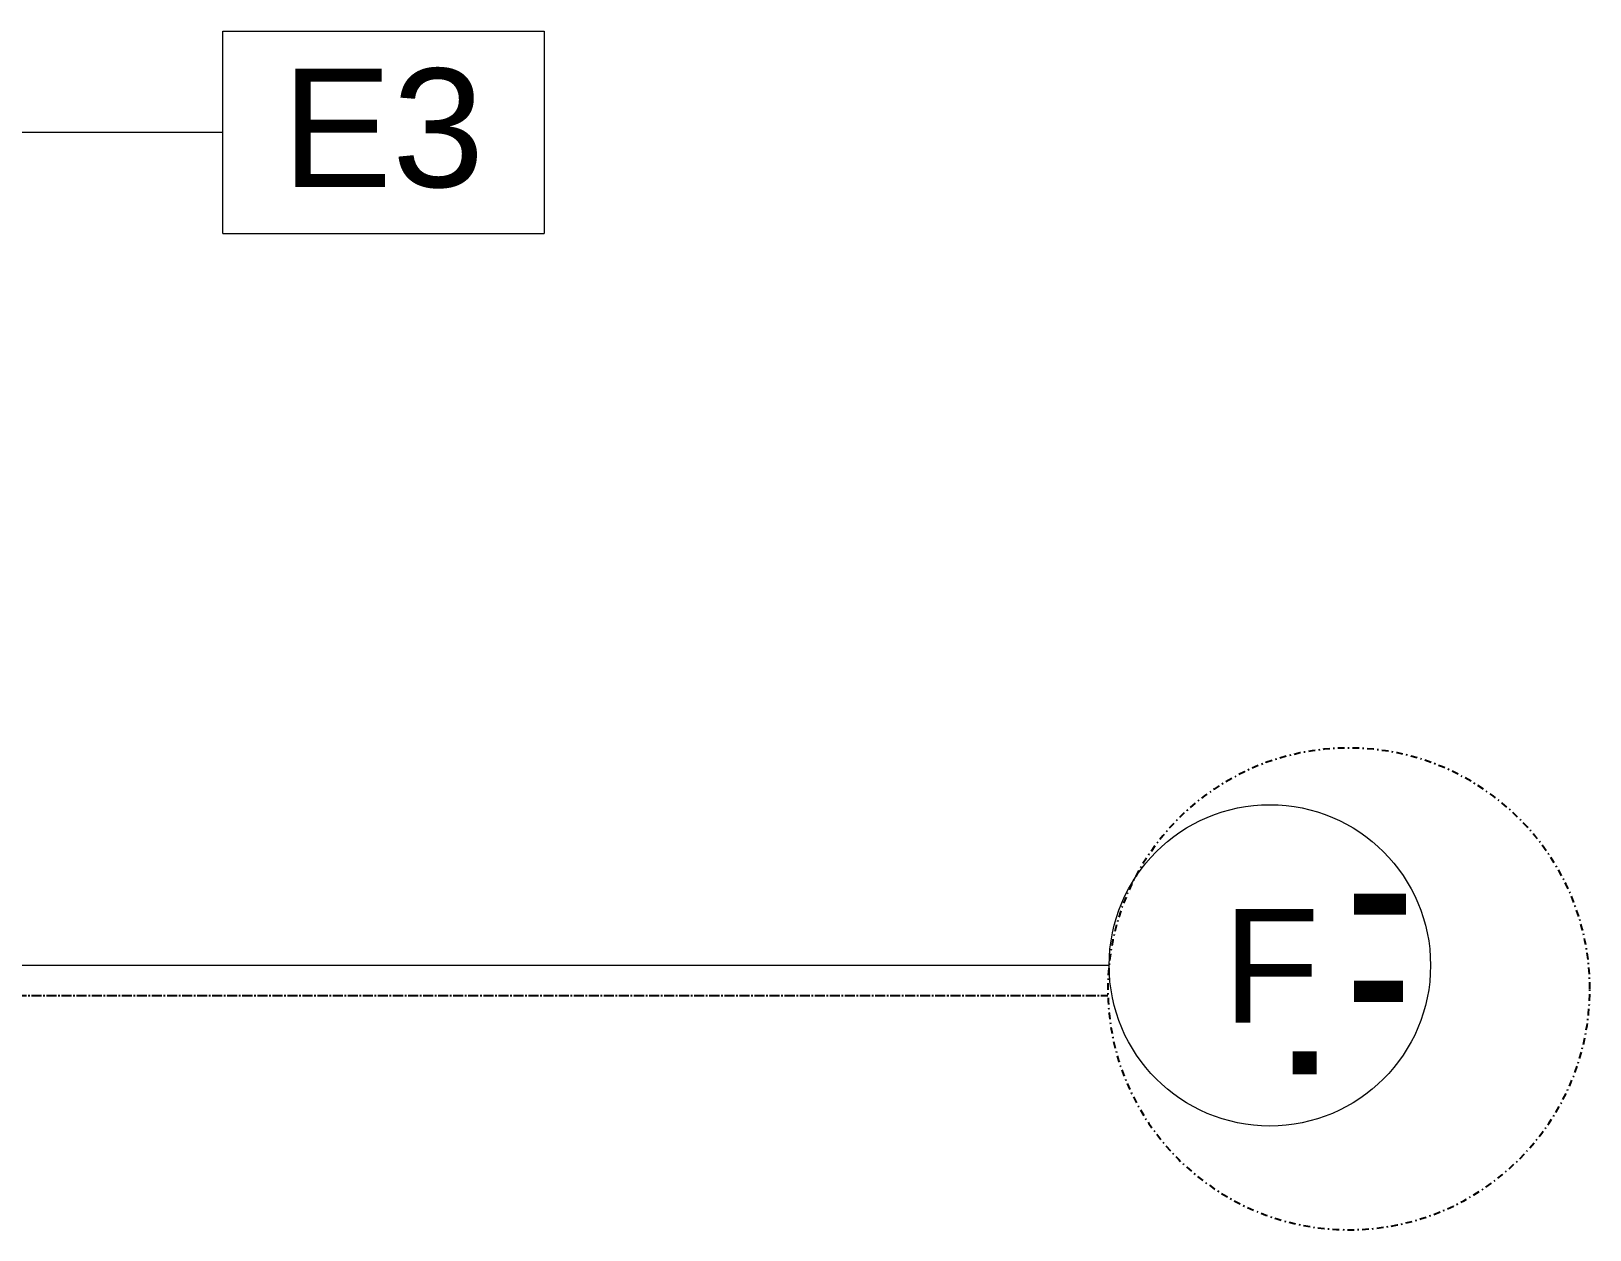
# Model space of a CAD drawing. Header units: inches. Extents: x 25329 to 28023, y 11893 to 13703.
# Drawn here: x 27905.9 to 28022.3, y 12106.1 to 12195.7 of the extents above; entities that cross this region are included whole.
import ezdxf

# ---------------------------------------------------------------- set-up
doc = ezdxf.new("R2010")
doc.units = ezdxf.units.IN
doc.header["$MEASUREMENT"] = 0
doc.linetypes.add('L1$0$Plaza America BA02$0$DASHDOT', pattern=[1, 0.5, -0.25, 0, -0.25])
doc.linetypes.add('L1$0$SAG 02ATL Ste230PHII$0$CENTER2', pattern=[1.125, 0.75, -0.125, 0.125, -0.125])
doc.layers.add('L1$0$Plaza America BA02$0$14', color=8, linetype='L1$0$Plaza America BA02$0$DASHDOT')
doc.layers.add('L1$0$SAG 02ATL Ste230PHII$0$A-Column grid', color=8, linetype='L1$0$SAG 02ATL Ste230PHII$0$CENTER2')
for name, color, linetype, lineweight in [('X1$0$A-ANNO-KEYN', 8, 'Continuous', 9), ('X1$0$S-GRID', 8, 'Continuous', 9), ('X1$0$S-GRID-IDEN', 8, 'Continuous', 9)]:
    doc.layers.add(name, color=color, linetype=linetype, lineweight=lineweight)
doc.styles.add('L1$0$Plaza America BA02$0$MONOTXT', font='MONOTXT', dxfattribs={"height": 0.2})
doc.styles.add('X1$0$Arial', font='arial.ttf', dxfattribs={"height": 8.851796})
doc.styles.add('X1$0$Swis721 Lt BT', font='swissl.ttf', dxfattribs={"height": 8.514638})

# ---------------------------------------------------------------- blocks, each defined once
blk = doc.blocks.new('X1$0$Grid - Grid Head - Circle-50561-FIRST FLOOR POWER _ SIGNAL')
at = {"layer": 'X1$0$S-GRID-IDEN'}
blk.add_circle((0, 0), 0.125, dxfattribs=at)
blk = doc.blocks.new('X1$0$Keynote Tag - Keynote Number - Boxed-135510-FIRST FLOOR POWER _ SIGNAL')
at = {"layer": 'X1$0$A-ANNO-KEYN'}
for p, q in [((-0.125, -0.0792), (-0.125, 0.0781)), ((-0.125, 0.0781), (0.125, 0.0781)), ((0.125, 0.0781), (0.125, -0.0792)), ((-0.125, -0.0792), (0.125, -0.0792))]:
    blk.add_line(p, q, dxfattribs=at)

msp = doc.modelspace()

# ---------------------------------------------------------------- linework, layer by layer
at = {"layer": 'L1$0$Plaza America BA02$0$14'}
msp.add_ellipse((28004.3, 12124.13), major_axis=(18, 0), ratio=0.99964, start_param=0, end_param=6.283175, dxfattribs=at)
at = {"layer": 'L1$0$SAG 02ATL Ste230PHII$0$A-Column grid'}
msp.add_line((27758.54, 12123.67), (27986.3, 12123.64), dxfattribs=at)
at = {"layer": 'X1$0$A-ANNO-KEYN'}
msp.add_line((27829.93, 12188.1), (27920.2, 12188.12), dxfattribs=at)
at = {"layer": 'X1$0$S-GRID'}
msp.add_line((27986.4, 12125.89), (27890.4, 12125.89), dxfattribs=at)

# ---------------------------------------------------------------- block references
at = {"layer": 'X1$0$A-ANNO-KEYN', "xscale": 95.99999999999994, "yscale": 95.99999999999994, "zscale": 95.99999999999994}
msp.add_blockref('X1$0$Keynote Tag - Keynote Number - Boxed-135510-FIRST FLOOR POWER _ SIGNAL', (27932.2, 12188.17), dxfattribs=at)
at = {"layer": 'X1$0$S-GRID-IDEN', "xscale": 95.99999999999994, "yscale": 95.99999999999994, "zscale": 95.99999999999994, "rotation": 90}
msp.add_blockref('X1$0$Grid - Grid Head - Circle-50561-FIRST FLOOR POWER _ SIGNAL', (27998.4, 12125.89), dxfattribs=at)

# ---------------------------------------------------------------- texts
at = {"layer": 'L1$0$Plaza America BA02$0$14', "style": 'L1$0$Plaza America BA02$0$MONOTXT', "width": 1.000361}
msp.add_text('F', height=13.49, dxfattribs=at).set_placement((27998.25, 12117.75))

# ---------------------------------------------------------------- next in the draw order: texts
at = {"layer": 'X1$0$A-ANNO-KEYN', "insert": (27932.17, 12192.88), "char_height": 8.852, "width": 18.036, "attachment_point": 2, "line_spacing_factor": 0.938532, "style": 'X1$0$Arial', "bg_fill": 3, "box_fill_scale": 1.25, "bg_fill_color": 0, "bg_fill_transparency": 0}
msp.add_mtext('E3', dxfattribs=at)
at = {"layer": 'X1$0$S-GRID-IDEN', "insert": (27998.5, 12130.11), "char_height": 8.51, "width": 8.1, "attachment_point": 2, "line_spacing_factor": 1.00667, "style": 'X1$0$Swis721 Lt BT', "bg_fill": 3, "box_fill_scale": 1.25, "bg_fill_color": 0, "bg_fill_transparency": 0}
msp.add_mtext('F', dxfattribs=at)

doc.saveas('drawing.dxf')
